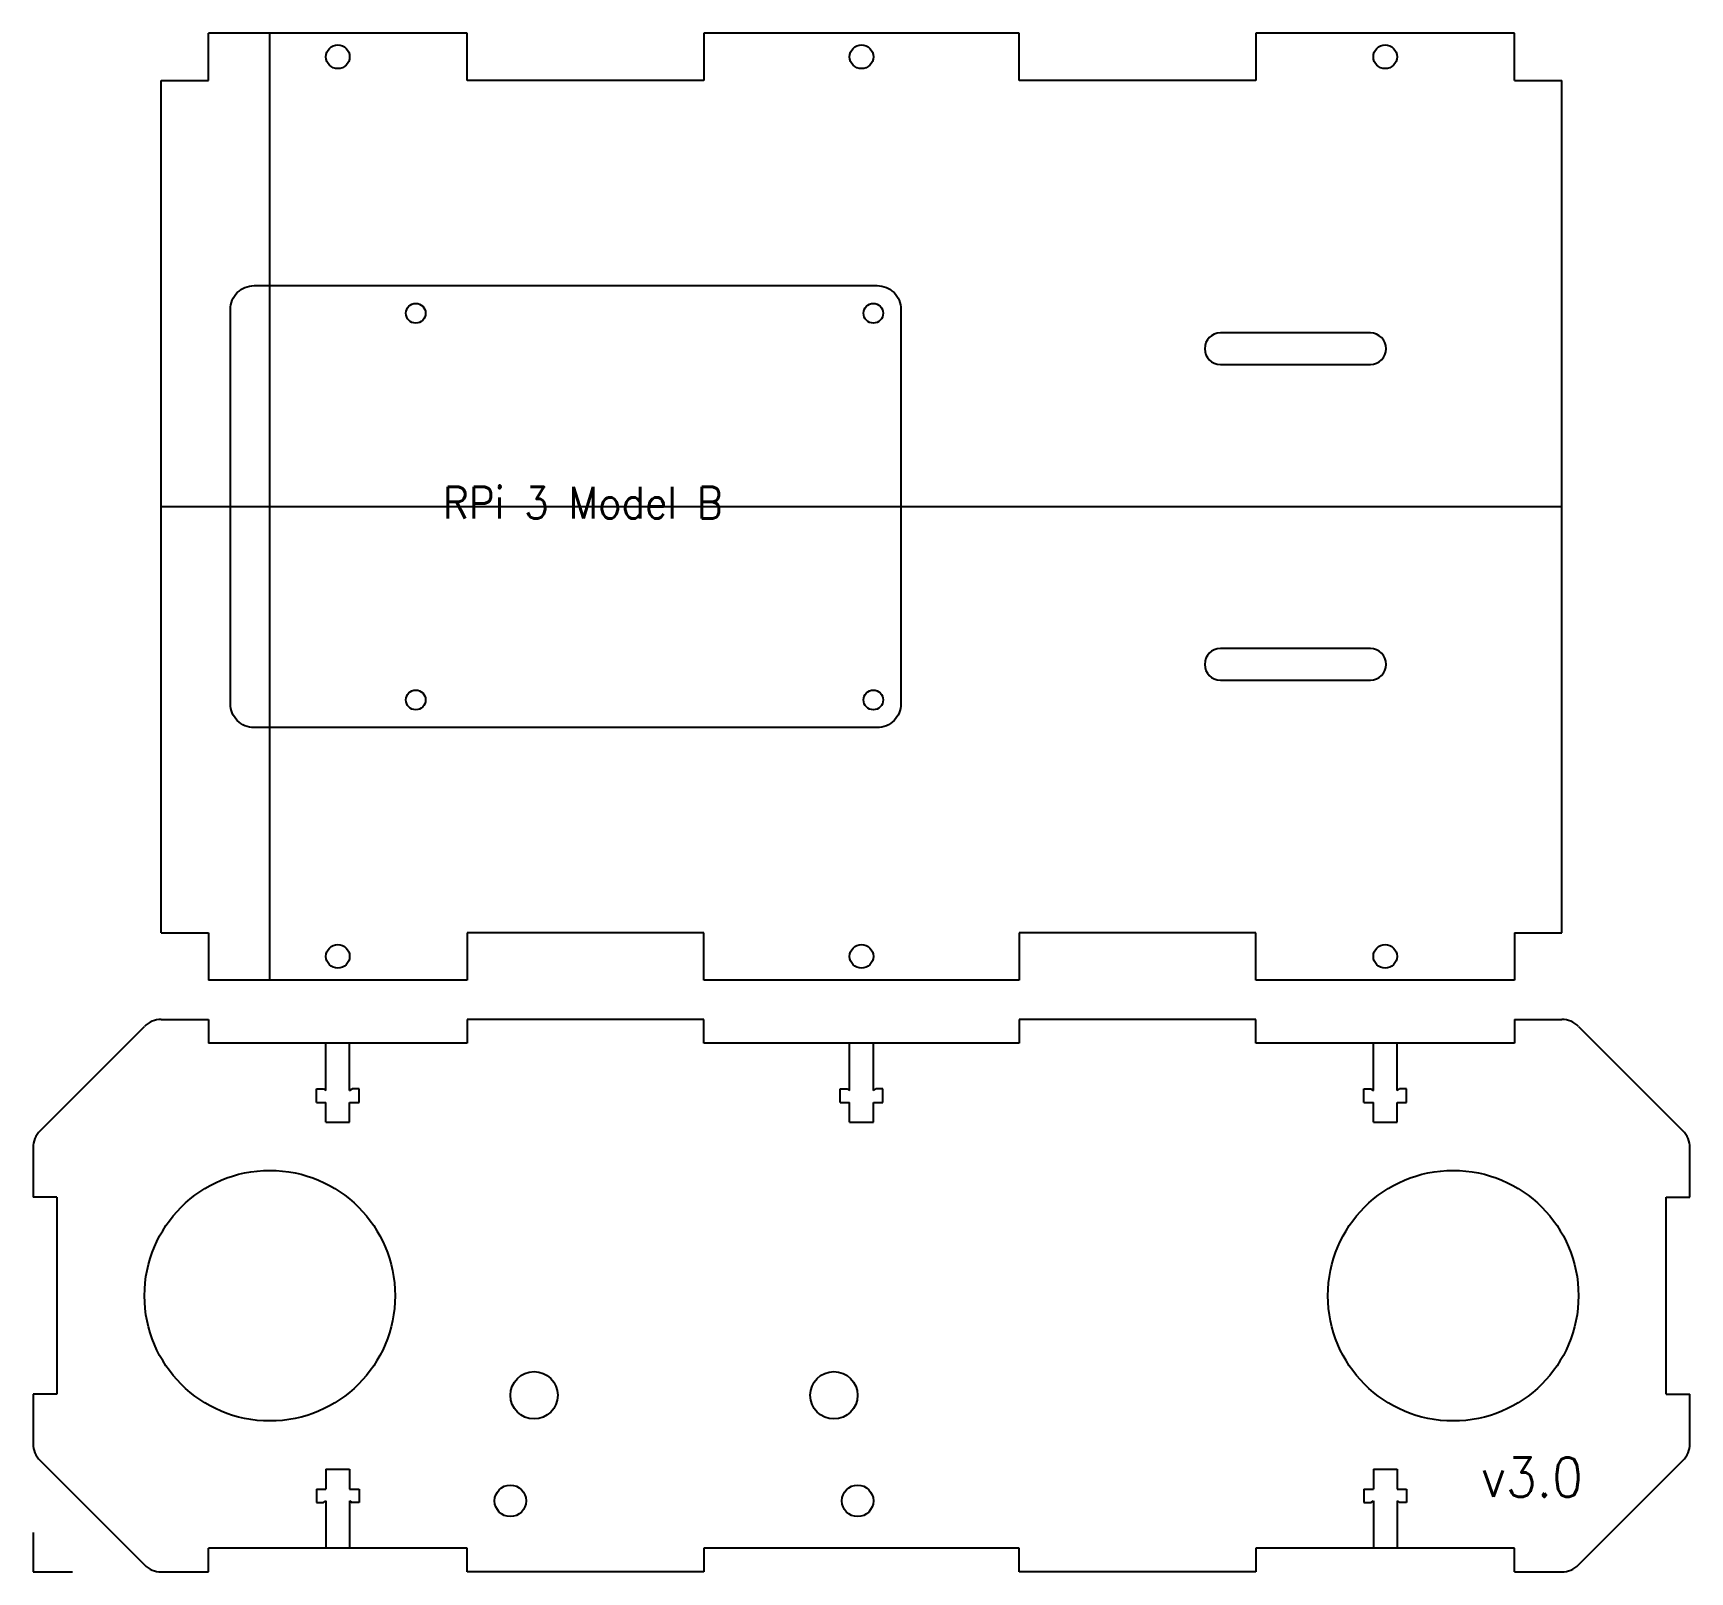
# Model space of a CAD drawing. Header units: millimetres. Extents: x -433 to 1405, y -416 to 1030.
# Drawn here: x 1195 to 1405, y 665 to 860 of the extents above; entities that cross this region are included whole.
import ezdxf

# ---------------------------------------------------------------- set-up
doc = ezdxf.new("R2010")
doc.units = ezdxf.units.MM
doc.layers.get('0').update_dxf_attribs({"lineweight": 25, "true_color": 0xffffff})
doc.styles.add('textstyle1', font='')
doc.styles.add('textstyle15', font='')
doc.styles.get('textstyle1').set_extended_font_data('Standard')
doc.styles.get('textstyle15').set_extended_font_data('Standard')

msp = doc.modelspace()

# ---------------------------------------------------------------- linework, layer by layer
for p, q in [((1250, 860), (1217.24, 860)), ((1217.24, 854), (1217.24, 860)), ((1250, 854), (1250, 860)), ((1320, 860), (1280, 860)), ((1280, 860), (1280, 854)), ((1320, 854), (1320, 860)), ((1382.76, 860), (1350, 860)), ((1350, 860), (1350, 854)), ((1382.76, 854), (1382.76, 860)), ((1211.24, 746), (1211.24, 854)), ((1211.24, 854), (1217.24, 854)), ((1280, 854), (1250, 854)), ((1350, 854), (1320, 854)), ((1382.76, 854), (1388.76, 854)), ((1388.76, 746), (1388.76, 854)), ((1364.5, 822), (1345.5, 822)), ((1345.5, 818), (1364.5, 818)), ((1364.5, 782), (1345.5, 782)), ((1345.5, 778), (1364.5, 778)), ((1211.24, 746), (1217.24, 746)), ((1217.24, 746), (1217.24, 740)), ((1280, 746), (1250, 746)), ((1250, 746), (1250, 740)), ((1280, 740), (1280, 746)), ((1350, 746), (1320, 746)), ((1320, 746), (1320, 740)), ((1350, 740), (1350, 746)), ((1382.76, 746), (1388.76, 746)), ((1382.76, 746), (1382.76, 740)), ((1250, 740), (1217.24, 740)), ((1320, 740), (1280, 740)), ((1382.76, 740), (1350, 740)), ((1195.88, 720.88), (1209.12, 734.12)), ((1211.24, 735), (1217.24, 735)), ((1217.24, 735), (1217.24, 732)), ((1280, 735), (1250, 735)), ((1250, 735), (1250, 732)), ((1280, 732), (1280, 735)), ((1350, 735), (1320, 735)), ((1320, 735), (1320, 732)), ((1350, 732), (1350, 735)), ((1382.76, 735), (1388.76, 735)), ((1382.76, 735), (1382.76, 732)), ((1390.88, 734.12), (1404.12, 720.88)), ((1250, 732), (1217.24, 732)), ((1232.12, 726), (1232.12, 732)), ((1235.12, 726), (1235.12, 732)), ((1320, 732), (1280, 732)), ((1298.5, 726), (1298.5, 732)), ((1301.5, 726), (1301.5, 732)), ((1382.76, 732), (1350, 732)), ((1364.88, 726), (1364.88, 732)), ((1367.88, 726), (1367.88, 732)), ((1230.92, 724.5), (1230.92, 726.2)), ((1230.92, 726.2), (1231.82, 726.2)), ((1231.82, 726.2), (1232.12, 726)), ((1235.12, 726), (1235.42, 726.2)), ((1236.32, 726.2), (1235.42, 726.2)), ((1236.32, 724.5), (1236.32, 726.2)), ((1297.3, 724.5), (1297.3, 726.2)), ((1297.3, 726.2), (1298.2, 726.2)), ((1298.2, 726.2), (1298.5, 726)), ((1301.5, 726), (1301.8, 726.2)), ((1302.7, 726.2), (1301.8, 726.2)), ((1302.7, 724.5), (1302.7, 726.2)), ((1363.68, 724.5), (1363.68, 726.2)), ((1363.68, 726.2), (1364.58, 726.2)), ((1364.58, 726.2), (1364.88, 726)), ((1367.88, 726), (1368.18, 726.2)), ((1369.08, 726.2), (1368.18, 726.2)), ((1369.08, 724.5), (1369.08, 726.2)), ((1230.92, 724.5), (1232.12, 724.5)), ((1232.12, 722), (1232.12, 724.5)), ((1235.12, 722), (1235.12, 724.5)), ((1235.12, 724.5), (1236.32, 724.5)), ((1297.3, 724.5), (1298.5, 724.5)), ((1298.5, 722), (1298.5, 724.5)), ((1301.5, 722), (1301.5, 724.5)), ((1301.5, 724.5), (1302.7, 724.5)), ((1363.68, 724.5), (1364.88, 724.5)), ((1364.88, 722), (1364.88, 724.5)), ((1367.88, 722), (1367.88, 724.5)), ((1367.88, 724.5), (1369.08, 724.5)), ((1232.12, 722), (1235.12, 722)), ((1298.5, 722), (1301.5, 722)), ((1364.88, 722), (1367.88, 722)), ((1195, 718.76), (1195, 712.5)), ((1405, 712.5), (1405, 718.76)), ((1198, 712.5), (1195, 712.5)), ((1198, 712.5), (1198, 687.5)), ((1402, 687.5), (1402, 712.5)), ((1402, 712.5), (1405, 712.5)), ((1195, 687.5), (1195, 681.24)), ((1198, 687.5), (1195, 687.5)), ((1402, 687.5), (1405, 687.5)), ((1405, 681.24), (1405, 687.5)), ((1195.88, 679.12), (1209.12, 665.88)), ((1390.88, 665.88), (1404.12, 679.12)), ((1232.12, 678), (1232.12, 675.5)), ((1232.12, 678), (1235.12, 678)), ((1235.12, 678), (1235.12, 675.5)), ((1364.88, 678), (1364.88, 675.5)), ((1364.88, 678), (1367.88, 678)), ((1367.88, 678), (1367.88, 675.5)), ((1230.92, 675.5), (1232.12, 675.5)), ((1230.92, 675.5), (1230.92, 673.8)), ((1235.12, 675.5), (1236.32, 675.5)), ((1236.32, 675.5), (1236.32, 673.8)), ((1363.68, 675.5), (1364.88, 675.5)), ((1363.68, 675.5), (1363.68, 673.8)), ((1367.88, 675.5), (1369.08, 675.5)), ((1369.08, 675.5), (1369.08, 673.8)), ((1230.92, 673.8), (1231.82, 673.8)), ((1231.82, 673.8), (1232.12, 674)), ((1232.12, 674), (1232.12, 668)), ((1235.12, 674), (1235.12, 668)), ((1235.12, 674), (1235.42, 673.8)), ((1236.32, 673.8), (1235.42, 673.8)), ((1363.68, 673.8), (1364.58, 673.8)), ((1364.58, 673.8), (1364.88, 674)), ((1364.88, 674), (1364.88, 668)), ((1367.88, 674), (1367.88, 668)), ((1367.88, 674), (1368.18, 673.8)), ((1369.08, 673.8), (1368.18, 673.8)), ((1195, 670), (1195, 665)), ((1250, 668), (1217.24, 668)), ((1217.24, 665), (1217.24, 668)), ((1250, 665), (1250, 668)), ((1320, 668), (1280, 668)), ((1280, 668), (1280, 665)), ((1320, 665), (1320, 668)), ((1382.76, 668), (1350, 668)), ((1350, 668), (1350, 665)), ((1382.76, 665), (1382.76, 668)), ((1195, 665), (1200, 665)), ((1211.24, 665), (1217.24, 665)), ((1280, 665), (1250, 665)), ((1350, 665), (1320, 665)), ((1382.76, 665), (1388.76, 665))]:
    msp.add_line(p, q)
at = {"color": 3, "true_color": 0x00ff00}
for p, q in [((1225, 740), (1225, 860)), ((1211.24, 800), (1388.76, 800))]:
    msp.add_line(p, q, dxfattribs=at)
at = {"color": 5, "true_color": 0x0000ff}
msp.add_lwpolyline([(1302, 772), (1223, 772, -0.414214), (1220, 775), (1220, 825, -0.414214), (1223, 828), (1302, 828, -0.414214), (1305, 825), (1305, 775, -0.414214)], format="xyb", close=True, dxfattribs=at)
for centre, radius in [((1233.62, 857), 1.5), ((1300, 857), 1.5), ((1366.38, 857), 1.5), ((1243.5, 824.5), 1.25), ((1301.5, 824.5), 1.25), ((1243.5, 775.5), 1.25), ((1301.5, 775.5), 1.25), ((1233.62, 743), 1.5), ((1300, 743), 1.5), ((1366.38, 743), 1.5), ((1225, 700), 15.88), ((1375, 700), 15.88), ((1258.5, 687.38), 3), ((1296.5, 687.38), 3), ((1255.5, 674), 2), ((1299.5, 674), 2)]:
    msp.add_circle(centre, radius)
for centre, radius, start, end in [((1345.5, 820), 2, 90, 270), ((1364.5, 820), 2, 270, 90), ((1345.5, 780), 2, 90, 270), ((1364.5, 780), 2, 270, 90), ((1211.24, 732), 3, 90, 135), ((1388.76, 732), 3, 45, 90), ((1198, 718.76), 3, 135, 180), ((1402, 718.76), 3, 0, 45), ((1198, 681.24), 3, 180, 225), ((1402, 681.24), 3, 315, 0), ((1211.24, 668), 3, 225, 270), ((1388.76, 668), 3, 270, 315)]:
    msp.add_arc(centre, radius, start, end)

# ---------------------------------------------------------------- texts
at = {"color": 5, "true_color": 0x0000ff, "attachment_point": 5}
for s, insert, char_height, style in [('\\H4;RPi 3 Model B', (1264.67, 800.49), 1, 'textstyle15'), ('v3.0', (1385, 677), 5, 'textstyle1')]:
    msp.add_mtext(s, dxfattribs=dict(at, insert=insert, char_height=char_height, style=style))

doc.saveas('drawing.dxf')
